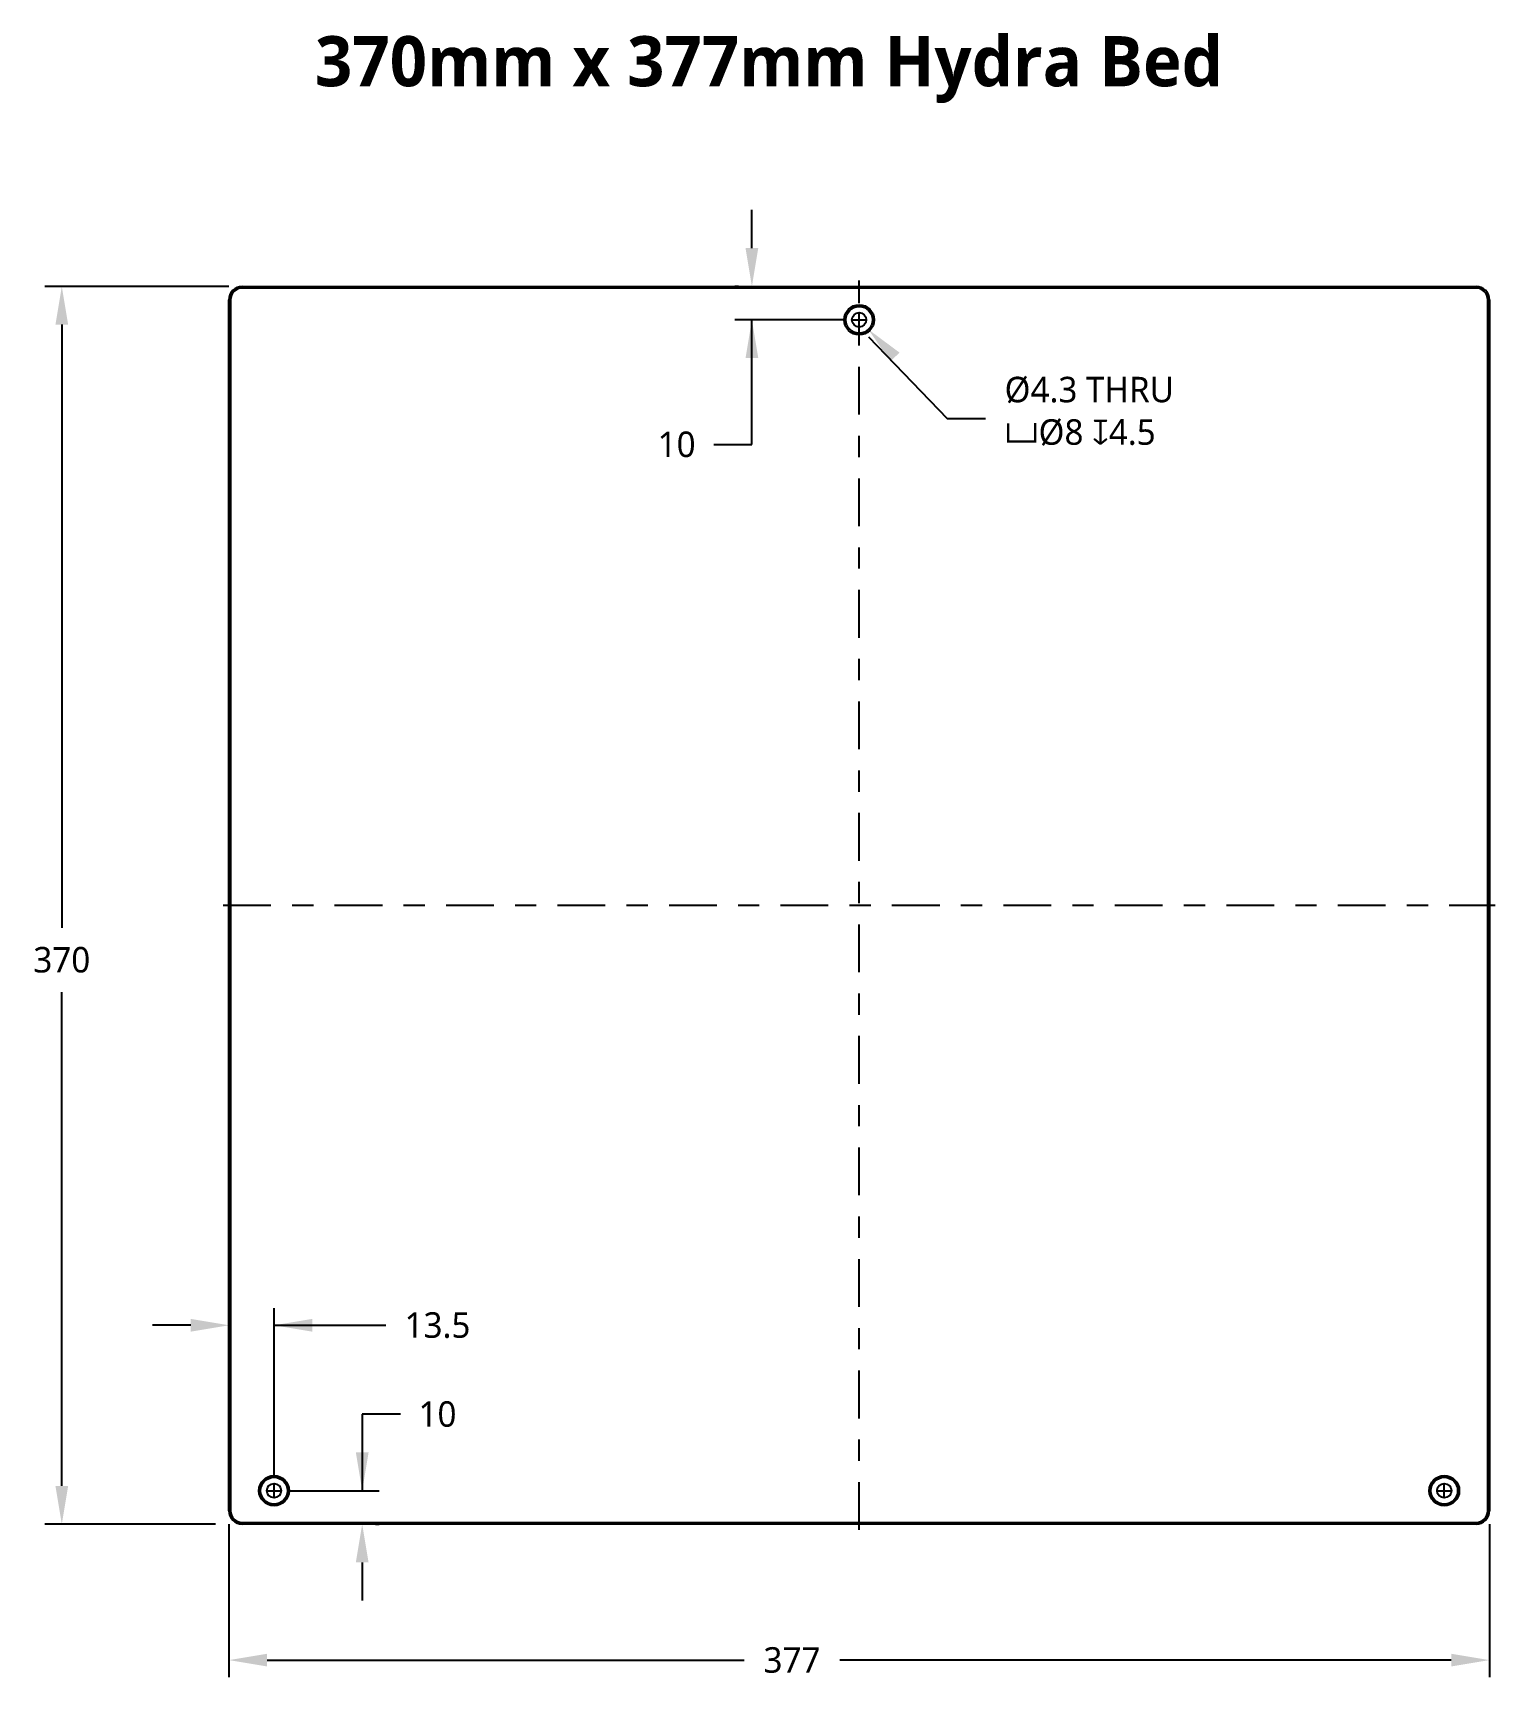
# Model space of a CAD drawing. Extents: x 3.42 to 10.31, y 0.49 to 8.23.
import ezdxf

# ---------------------------------------------------------------- set-up
doc = ezdxf.new("R2010")
doc.units = 0
doc.header["$LTSCALE"] = 0.5
doc.header["$MEASUREMENT"] = 0
doc.header["$PDMODE"] = 33
doc.header["$PDSIZE"] = 0.03937
doc.linetypes.add('CENTER', pattern=[0.72, 0.45, -0.09, 0.09, -0.09])
doc.layers.get('DEFPOINTS').update_dxf_attribs({"linetype": 'CONTINUOUS'})
for name, color, linetype in [('ANNOTATION_LINES', 7, 'CONTINUOUS'), ('ANNOTATION_TEXT', 7, 'CONTINUOUS'), ('CENTERLINES', 7, 'CENTER'), ('TANGENT_LINES', 7, 'CONTINUOUS'), ('VISIBLE', 7, 'CONTINUOUS')]:
    doc.layers.add(name, color=color, linetype=linetype)
doc.styles.add('ONSHAPE-STANDARD-DIMENSION', font='')
doc.styles.add('ONSHAPE-STANDARD-HOLE-CALL', font='Noto Sans', dxfattribs={"height": 0.12})
doc.styles.add('ONSHAPE-STANDARD-NOTESTYLE', font='Noto Sans', dxfattribs={"height": 0.12})
doc.styles.get('ONSHAPE-STANDARD-DIMENSION').set_extended_font_data('Noto Sans')
doc.dimstyles.new('ONSHAPE-STANDARD$0', dxfattribs={"dimtxt": 0.12, "dimasz": 0.18, "dimexe": 0.08, "dimexo": 0.0625, "dimgap": 0.09, "dimtad": 0, "dimtih": 1, "dimtoh": 1, "dimlfac": 25.4, "dimzin": 11, "dimtxsty": 'ONSHAPE-STANDARD-DIMENSION', "dimcen": 0.09, "dimclrd": 7, "dimclre": 7, "dimclrt": 7, "dimadec": 1, "dimazin": 3, "dimtfac": 1, "dimtofl": 0, "dimtmove": 0, "dimatfit": 3, "dimtolj": 1, "dimtzin": 11})

# ---------------------------------------------------------------- blocks, each defined once
blk = doc.blocks.new('*D1')
at = {"layer": 'ANNOTATION_TEXT', "color": 7}
for p, q in [((6.8105, 7.2208), (6.8105, 7.4008)), ((6.748, 7.0408), (6.7305, 7.0408)), ((7.2531, 6.8833), (6.7305, 6.8833)), ((6.8105, 6.2967), (6.8105, 6.8833)), ((6.6305, 6.2967), (6.8105, 6.2967))]:
    blk.add_line(p, q, dxfattribs=at)
for points in [[(6.7805, 7.2208), (6.8405, 7.2208), (6.8105, 7.0408)], [(6.8405, 6.7033), (6.7805, 6.7033), (6.8105, 6.8833)]]:
    blk.add_solid(points, dxfattribs=at)
at = {"layer": 'DEFPOINTS', "color": 0}
for p in [(6.8105, 7.0408), (6.8105, 6.8833), (7.3156, 6.8833)]:
    blk.add_point(p, dxfattribs=at)
at = {"layer": 'ANNOTATION_TEXT', "color": 7, "insert": (6.4559, 6.2967), "char_height": 0.12, "attachment_point": 5, "style": 'ONSHAPE-STANDARD-DIMENSION'}
blk.add_mtext('\\A1;10', dxfattribs=at)
blk = doc.blocks.new('*D2')
at = {"layer": 'ANNOTATION_TEXT', "color": 7}
for p, q in [((4.3471, 2.2127), (4.3471, 2.2302)), ((4.5597, 1.434), (4.5597, 2.2302)), ((4.1671, 2.1502), (3.9871, 2.1502)), ((4.5597, 2.1502), (5.0858, 2.1502)), ((4.7397, 2.1502), (4.9197, 2.1502))]:
    blk.add_line(p, q, dxfattribs=at)
for points in [[(4.1671, 2.1202), (4.1671, 2.1802), (4.3471, 2.1502)], [(4.7397, 2.1802), (4.7397, 2.1202), (4.5597, 2.1502)]]:
    blk.add_solid(points, dxfattribs=at)
at = {"layer": 'DEFPOINTS', "color": 0}
for p in [(4.3471, 2.1502), (4.5597, 2.1502), (4.5597, 1.3715)]:
    blk.add_point(p, dxfattribs=at)
at = {"layer": 'ANNOTATION_TEXT', "color": 7, "insert": (5.3296, 2.1502), "char_height": 0.12, "attachment_point": 5, "style": 'ONSHAPE-STANDARD-DIMENSION'}
blk.add_mtext('\\A1;13.5', dxfattribs=at)
blk = doc.blocks.new('*D3')
at = {"layer": 'ANNOTATION_TEXT', "color": 7}
for p, q in [((5.155, 1.7315), (4.975, 1.7315)), ((4.975, 1.7315), (4.975, 1.3715)), ((4.6222, 1.3715), (5.055, 1.3715)), ((5.0375, 1.214), (5.055, 1.214)), ((4.975, 1.034), (4.975, 0.854))]:
    blk.add_line(p, q, dxfattribs=at)
for points in [[(4.945, 1.5515), (5.005, 1.5515), (4.975, 1.3715)], [(5.005, 1.034), (4.945, 1.034), (4.975, 1.214)]]:
    blk.add_solid(points, dxfattribs=at)
at = {"layer": 'DEFPOINTS', "color": 0}
for p in [(4.5597, 1.3715), (4.975, 1.214), (4.975, 1.214)]:
    blk.add_point(p, dxfattribs=at)
at = {"layer": 'ANNOTATION_TEXT', "color": 7, "insert": (5.3296, 1.7315), "char_height": 0.12, "attachment_point": 5, "style": 'ONSHAPE-STANDARD-DIMENSION'}
blk.add_mtext('\\A1;10', dxfattribs=at)
blk = doc.blocks.new('*D4')
at = {"layer": 'ANNOTATION_TEXT', "color": 7}
for p, q in [((4.3471, 1.2145), (4.3471, 0.4939)), ((10.2841, 1.2145), (10.2841, 0.4939)), ((4.5271, 0.5739), (6.7734, 0.5739)), ((10.1041, 0.5739), (7.2249, 0.5739))]:
    blk.add_line(p, q, dxfattribs=at)
for points in [[(4.5271, 0.6039), (4.5271, 0.5439), (4.3471, 0.5739)], [(10.1041, 0.5439), (10.1041, 0.6039), (10.2841, 0.5739)]]:
    blk.add_solid(points, dxfattribs=at)
at = {"layer": 'DEFPOINTS', "color": 0}
for p in [(4.3471, 1.277), (10.2841, 1.277), (10.2841, 0.5739)]:
    blk.add_point(p, dxfattribs=at)
at = {"layer": 'ANNOTATION_TEXT', "color": 7, "insert": (6.9992, 0.5739), "char_height": 0.12, "attachment_point": 5, "style": 'ONSHAPE-STANDARD-DIMENSION'}
blk.add_mtext('\\A1;377', dxfattribs=at)
blk = doc.blocks.new('*D5')
at = {"layer": 'ANNOTATION_TEXT', "color": 7}
for p, q in [((4.3476, 7.0408), (3.4801, 7.0408)), ((3.5601, 6.8608), (3.5601, 4.0217)), ((3.5601, 1.394), (3.5601, 3.7187)), ((4.2846, 1.214), (3.4801, 1.214))]:
    blk.add_line(p, q, dxfattribs=at)
for points in [[(3.5901, 6.8608), (3.5301, 6.8608), (3.5601, 7.0408)], [(3.5301, 1.394), (3.5901, 1.394), (3.5601, 1.214)]]:
    blk.add_solid(points, dxfattribs=at)
at = {"layer": 'DEFPOINTS', "color": 0}
for p in [(3.5601, 7.0408), (4.4101, 7.0408), (4.4101, 1.214)]:
    blk.add_point(p, dxfattribs=at)
at = {"layer": 'ANNOTATION_TEXT', "color": 7, "insert": (3.5601, 3.8702), "char_height": 0.12, "attachment_point": 5, "style": 'ONSHAPE-STANDARD-DIMENSION'}
blk.add_mtext('\\A1;370', dxfattribs=at)

msp = doc.modelspace()

# ---------------------------------------------------------------- linework, layer by layer
at = {"layer": 'ANNOTATION_LINES', "color": 7, "extrusion": (0, 0.071335, -0.997452)}
msp.add_lwpolyline([(-7.35931, 6.82152), (-7.73073, 6.43519), (-7.91073, 6.43519)], dxfattribs=at)
at = {"layer": 'ANNOTATION_LINES', "color": 7}
msp.add_solid([(7.46262, 6.68754), (7.35931, 6.83796), (7.50582, 6.72918)], dxfattribs=at)
at = {"layer": 'CENTERLINES'}
for p, q in [((7.31559, 1.18702), (7.31559, 7.0678)), ((4.32008, 4.12741), (10.3111, 4.12741))]:
    msp.add_line(p, q, dxfattribs=at)
at = {"layer": 'TANGENT_LINES'}
for p, q in [((4.35496, 6.9778), (4.34709, 6.9778)), ((4.41008, 7.03292), (4.41008, 7.04079)), ((10.2211, 7.03292), (10.2211, 7.04079)), ((10.27622, 6.9778), (10.2841, 6.9778)), ((4.34709, 1.27702), (4.35496, 1.27702)), ((10.2841, 1.27702), (10.27622, 1.27702)), ((4.41008, 1.21402), (4.41008, 1.2219)), ((10.2211, 1.21402), (10.2211, 1.2219))]:
    msp.add_line(p, q, dxfattribs=at)
at = {"layer": 'VISIBLE'}
for p, q in [((4.34709, 1.27702), (4.34709, 6.9778)), ((4.35496, 6.9778), (4.35496, 1.27702)), ((4.41008, 7.04079), (10.2211, 7.04079)), ((10.2211, 7.03292), (4.41008, 7.03292)), ((10.27622, 1.27702), (10.27622, 6.9778)), ((10.2841, 6.9778), (10.2841, 1.27702)), ((4.41008, 1.2219), (10.2211, 1.2219)), ((10.2211, 1.21402), (4.41008, 1.21402))]:
    msp.add_line(p, q, dxfattribs=at)
at = {"layer": 'VISIBLE', "color": 7, "linetype": 'CONTINUOUS'}
for p, q in [((7.31559, 6.84731), (7.31559, 6.91931)), ((7.31559, 6.84731), (7.31559, 6.91931)), ((7.31559, 6.84731), (7.31559, 6.91931)), ((7.27959, 6.88331), (7.35159, 6.88331)), ((7.27959, 6.88331), (7.35159, 6.88331)), ((7.27959, 6.88331), (7.35159, 6.88331)), ((4.55969, 1.3355), (4.55969, 1.4075)), ((4.55969, 1.3355), (4.55969, 1.4075)), ((4.55969, 1.3355), (4.55969, 1.4075)), ((10.0715, 1.3355), (10.0715, 1.4075)), ((10.0715, 1.3355), (10.0715, 1.4075)), ((10.0715, 1.3355), (10.0715, 1.4075)), ((4.52369, 1.3715), (4.59569, 1.3715)), ((4.52369, 1.3715), (4.59569, 1.3715)), ((4.52369, 1.3715), (4.59569, 1.3715)), ((10.0355, 1.3715), (10.1075, 1.3715)), ((10.0355, 1.3715), (10.1075, 1.3715)), ((10.0355, 1.3715), (10.1075, 1.3715))]:
    msp.add_line(p, q, dxfattribs=at)
at = {"layer": 'VISIBLE'}
for centre, radius in [((7.31559, 6.88331), 0.07087), ((7.31559, 6.88331), 0.06299), ((7.31559, 6.88331), 0.03386), ((4.55969, 1.3715), 0.07087), ((4.55969, 1.3715), 0.06299), ((4.55969, 1.3715), 0.03386), ((10.0715, 1.3715), 0.07087), ((10.0715, 1.3715), 0.06299), ((10.0715, 1.3715), 0.03386)]:
    msp.add_circle(centre, radius, dxfattribs=at)
for centre, radius, start, end in [((4.41008, 6.9778), 0.06299, 90, 180), ((4.41008, 6.9778), 0.05512, 90, 180), ((10.2211, 6.9778), 0.06299, 0, 90), ((10.2211, 6.9778), 0.05512, 0, 90), ((4.41008, 1.27702), 0.06299, 180, 270), ((4.41008, 1.27702), 0.05512, 180, 270), ((10.2211, 1.27702), 0.05512, 270, 0), ((10.2211, 1.27702), 0.06299, 270, 0)]:
    msp.add_arc(centre, radius, start, end, dxfattribs=at)

# ---------------------------------------------------------------- texts
at = {"layer": 'ANNOTATION_TEXT', "insert": (4.75266, 8.21902), "char_height": 0.2362205, "width": 4.7787402, "attachment_point": 1, "style": 'ONSHAPE-STANDARD-NOTESTYLE'}
msp.add_mtext('{\\fNoto Sans|b1|i0|c0|p0;370mm x 377mm Hydra Bed}', dxfattribs=at)
at = {"layer": 'ANNOTATION_TEXT', "color": 7, "insert": (8.00073, 6.45261), "char_height": 0.12, "attachment_point": 4, "style": 'ONSHAPE-STANDARD-HOLE-CALL'}
msp.add_mtext('%%c4.3 THRU\\P{\\FGDT.SHX|c0;v}%%c8 {\\FGDT.SHX|c0;x}4.5', dxfattribs=at)

# ---------------------------------------------------------------- dimensions: what is measured, and where the dimension line sits
at = {"layer": 'ANNOTATION_TEXT'}
for base, p1, p2, angle, picture, middle in [((6.81055, 6.88331), (6.81055, 7.04079, 0.02756), (7.31559, 6.88331, 0.03543), 90, '*D1', (6.45594, 6.29669)), ((3.56011, 7.04079), (4.41008, 1.21402, 0.02756), (4.41008, 7.04079, 0.02756), 90, '*D5', (3.56011, 3.87017)), ((4.97501, 1.21402), (4.55969, 1.3715, 0.03543), (4.97501, 1.21402, 0.02756), 90, '*D3', (5.32961, 1.7315)), ((10.2841, 0.57386), (4.34709, 1.27702, 0.02756), (10.2841, 1.27702, 0.02756), 0, '*D4', (6.99917, 0.57386))]:
    dim = msp.add_linear_dim(base=base, p1=p1, p2=p2, angle=angle, dimstyle='ONSHAPE-STANDARD$0', override={"dimlfac": 63.5, "dimpost": ''}, dxfattribs=at)
    dim.commit()
    dim.dimension.update_dxf_attribs({"geometry": picture, "text_midpoint": middle, "dimtype": 160})
dim = msp.add_linear_dim(base=(4.55969, 2.15024), p1=(4.34709, 2.15024, 0.02756), p2=(4.55969, 1.3715, 0.03543), dimstyle='ONSHAPE-STANDARD$0', override={"dimlfac": 63.5, "dimpost": ''}, dxfattribs=at)
dim.commit()
dim.dimension.update_dxf_attribs({"geometry": '*D2', "text_midpoint": (5.32961, 2.15024), "dimtype": 160})

doc.saveas('drawing.dxf')
